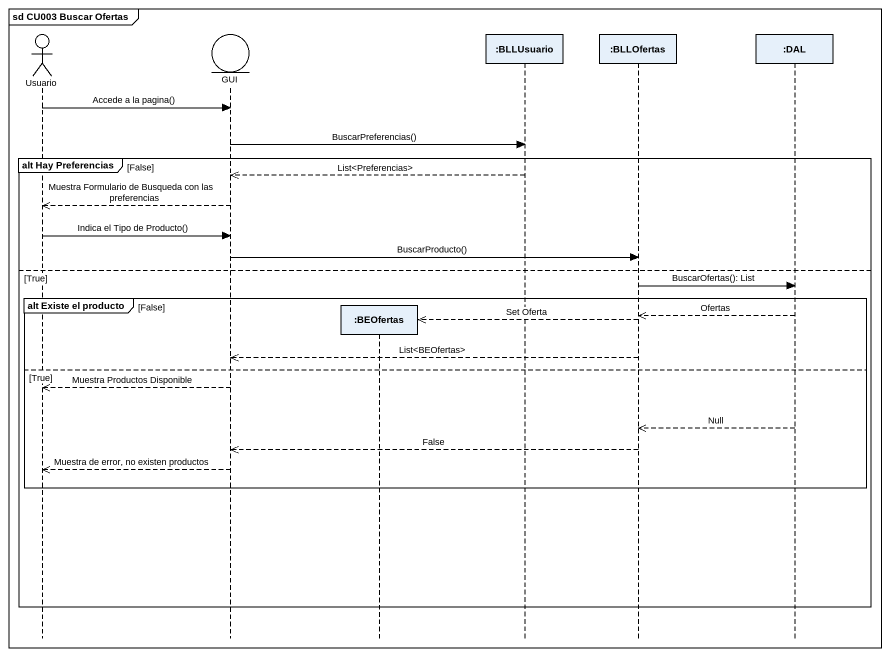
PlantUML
@startuml
mainframe sd CU003 Buscar Ofertas
hide footbox
actor Usuario
entity GUI
participant ":BEOfertas" as BEOfertas
participant ":BLLUsuario" as BLLUsuario
participant ":BLLOfertas" as BLLOfertas
participant ":DAL" as DAL

Usuario -> GUI : Accede a la pagina()
GUI -> BLLUsuario : BuscarPreferencias()
group alt Hay Preferencias [False]
  BLLUsuario -->> GUI : List<Preferencias>
  GUI -->> Usuario : Muestra Formulario de Busqueda con las preferencias
  Usuario -> GUI : Indica el Tipo de Producto()
  GUI -> BLLOfertas : BuscarProducto()
else True
  BLLOfertas -> DAL : BuscarOfertas(): List
  group alt Existe el producto [False]
    DAL -->> BLLOfertas : Ofertas
    BLLOfertas -->> BEOfertas ** : Set Oferta
    BLLOfertas -->> GUI : List<BEOfertas>
  else True
    GUI -->> Usuario : Muestra Productos Disponible
    DAL -->> BLLOfertas : Null
    BLLOfertas -->> GUI : False
    GUI -->> Usuario : Muestra de error, no existen productos
  end
end
@enduml
